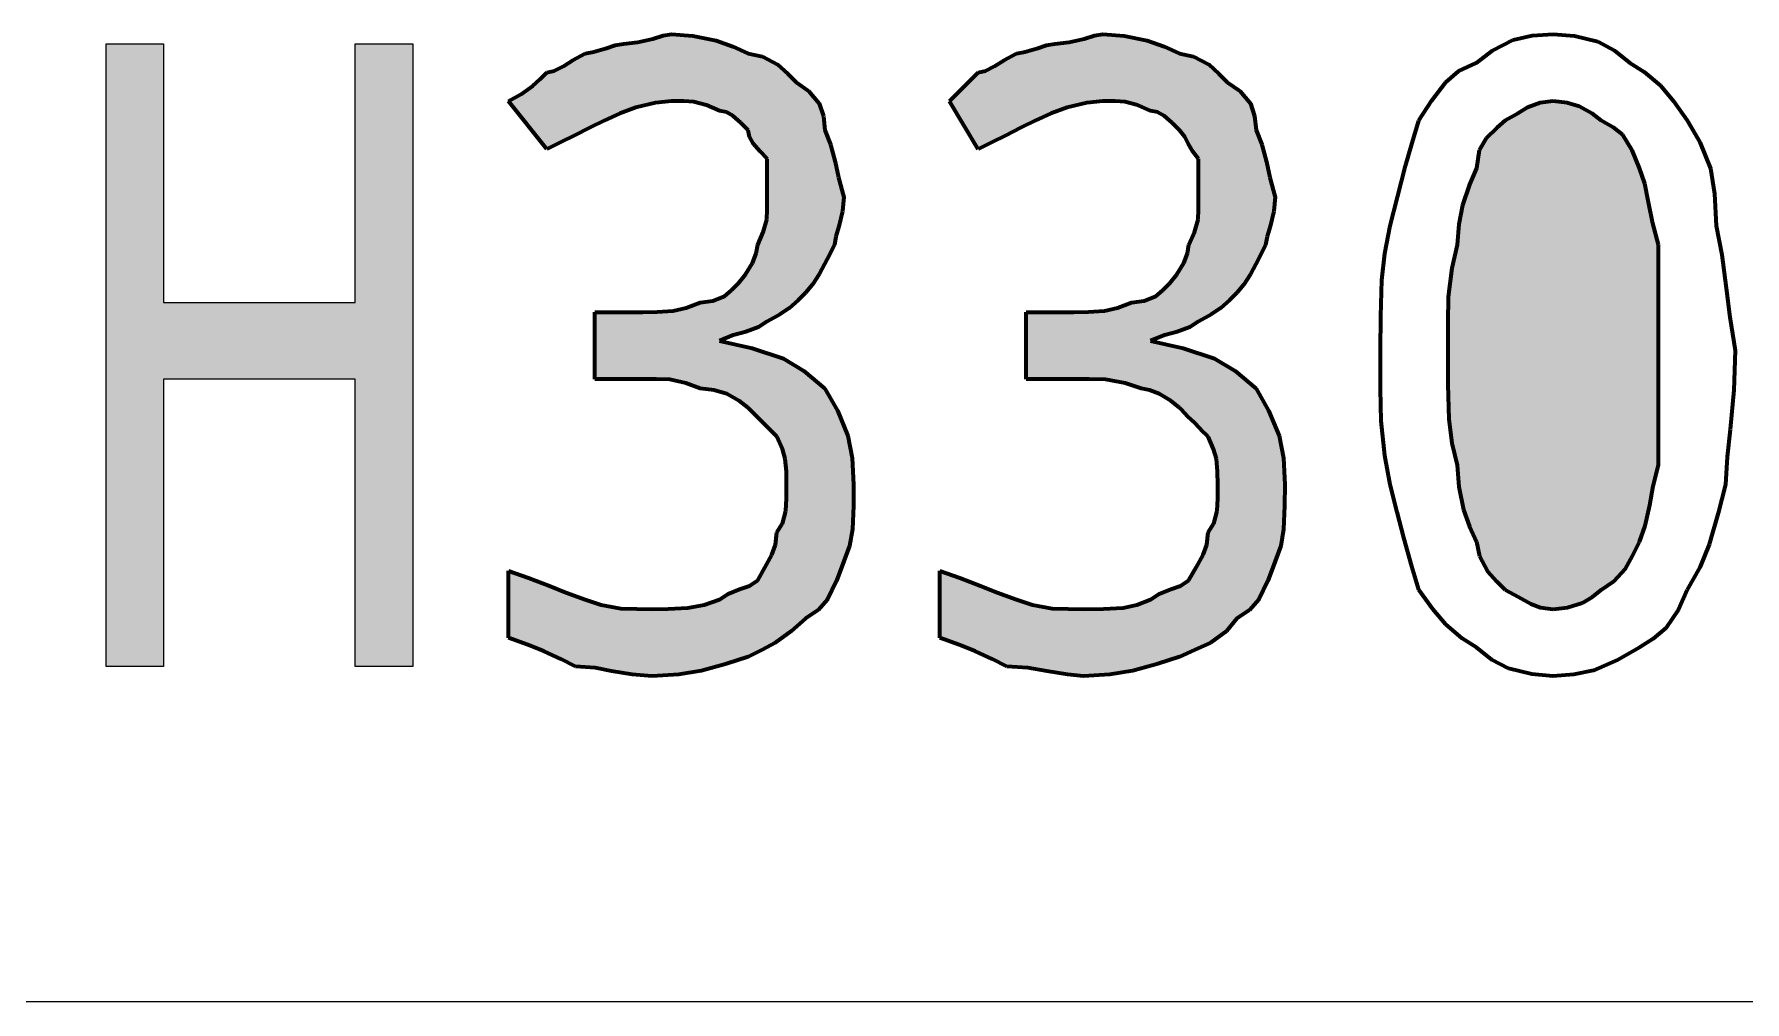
# Model space of a CAD drawing. Extents: x 457 to 4918, y -67 to 391.
# Drawn here: x 3588.83 to 3596.9, y -15.23 to -10.66 of the extents above; entities that cross this region are included whole.
import ezdxf

# ---------------------------------------------------------------- set-up
doc = ezdxf.new("R2010")
doc.units = 0
doc.header["$LTSCALE"] = 40
doc.header["$MEASUREMENT"] = 0
doc.layers.add('at_Entity', color=7, linetype='CONTINUOUS')
doc.layers.add('at_Solid', color=7, linetype='CONTINUOUS')

msp = doc.modelspace()

# ---------------------------------------------------------------- hatches: boundary and pattern name
at = {"layer": 'at_Solid'}
for points in [[(3590.615, -13.6478), (3590.3438, -13.6478), (3590.3438, -12.2917), (3589.4398, -12.2917), (3589.4398, -13.6478), (3589.1686, -13.6478), (3589.1686, -10.7097), (3589.4398, -10.7097), (3589.4398, -11.9301), (3590.3438, -11.9301), (3590.3438, -10.7097), (3590.615, -10.7097)], [(3592.6491, -11.4329), (3592.642, -11.5), (3592.6256, -11.5712), (3592.6106, -11.6194), (3592.6039, -11.6589), (3592.57, -11.726), (3592.5319, -11.7972), (3592.5011, -11.8454), (3592.4683, -11.8849), (3592.4337, -11.9188), (3592.3905, -11.9569), (3592.3463, -11.9877), (3592.2875, -12.0205), (3592.2458, -12.0473), (3592.1862, -12.0691), (3592.127, -12.0848), (3592.0615, -12.1109), (3592.2155, -12.1462), (3592.3632, -12.1944), (3592.4603, -12.2521), (3592.5587, -12.3369), (3592.618, -12.4393), (3592.6678, -12.5588), (3592.6875, -12.6646), (3592.6943, -12.7889), (3592.6936, -12.8899), (3592.6886, -12.9993), (3592.6752, -13.0783), (3592.6491, -13.1506), (3592.6145, -13.2438), (3592.5713, -13.3317), (3592.5271, -13.3822), (3592.4683, -13.4218), (3592.4005, -13.4818), (3592.3242, -13.5366), (3592.2626, -13.5698), (3592.1971, -13.6026), (3592.0947, -13.6358), (3591.9752, -13.6689), (3591.8694, -13.6862), (3591.7451, -13.693), (3591.6504, -13.6859), (3591.5524, -13.6695), (3591.4751, -13.6545), (3591.3835, -13.6478), (3591.315, -13.6139), (3591.2336, -13.5757), (3591.1586, -13.5449), (3591.0671, -13.5122), (3591.0671, -13.1958), (3591.1617, -13.2297), (3591.2597, -13.2678), (3591.337, -13.2986), (3591.4287, -13.3314), (3591.5035, -13.3575), (3591.5962, -13.3742), (3591.6728, -13.3765), (3591.7451, -13.3766), (3591.8199, -13.3759), (3591.9126, -13.3708), (3591.9892, -13.3574), (3592.0615, -13.3314), (3592.1025, -13.3045), (3592.157, -13.2828), (3592.2028, -13.267), (3592.2423, -13.241), (3592.2755, -13.1802), (3592.3086, -13.1204), (3592.326, -13.0738), (3592.3327, -13.0149), (3592.3588, -12.9733), (3592.3755, -12.9137), (3592.3779, -12.8545), (3592.3779, -12.7889), (3592.3772, -12.7282), (3592.3722, -12.6683), (3592.3587, -12.6218), (3592.3327, -12.5629), (3592.2988, -12.529), (3592.2607, -12.4909), (3592.2299, -12.4601), (3592.1971, -12.4273), (3592.1554, -12.3941), (3592.0958, -12.361), (3592.0366, -12.3437), (3591.9711, -12.3369), (3591.9033, -12.3108), (3591.827, -12.2941), (3591.7654, -12.2918), (3591.6999, -12.2917), (3591.4739, -12.2917), (3591.4739, -11.9753), (3591.6999, -11.9753), (3591.7677, -11.9746), (3591.844, -11.9696), (3591.9055, -11.9562), (3591.9711, -11.9301), (3592.0311, -11.9223), (3592.0859, -11.9009), (3592.1191, -11.8724), (3592.1519, -11.8397), (3592.1851, -11.7987), (3592.2182, -11.7442), (3592.2356, -11.6984), (3592.2423, -11.6589), (3592.2684, -11.5982), (3592.2851, -11.5383), (3592.2875, -11.4917), (3592.2875, -11.4329), (3592.2875, -11.3919), (3592.2875, -11.3374), (3592.2875, -11.2916), (3592.2875, -11.2521), (3592.2543, -11.2182), (3592.2212, -11.18), (3592.2038, -11.1493), (3592.1971, -11.1165), (3592.1632, -11.0833), (3592.1251, -11.0502), (3592.0943, -11.0328), (3592.0615, -11.0261), (3592.0007, -10.9999), (3591.9409, -10.9833), (3591.8943, -10.9809), (3591.8355, -10.9809), (3591.7606, -10.9886), (3591.6679, -11.0101), (3591.5913, -11.0385), (3591.5191, -11.0713), (3591.4513, -11.1052), (3591.375, -11.1433), (3591.3134, -11.1741), (3591.2479, -11.2069), (3591.0671, -10.9809), (3591.1271, -10.947), (3591.1819, -10.9088), (3591.215, -10.878), (3591.2479, -10.8453), (3591.2825, -10.8375), (3591.3256, -10.816), (3591.3698, -10.7876), (3591.4287, -10.7549), (3591.4696, -10.7478), (3591.5242, -10.7314), (3591.57, -10.7164), (3591.6095, -10.7097), (3591.6766, -10.7026), (3591.7478, -10.6862), (3591.796, -10.6712), (3591.8355, -10.6645), (3591.9365, -10.6722), (3592.0459, -10.6937), (3592.1248, -10.7221), (3592.1971, -10.7549), (3592.2642, -10.7697), (3592.3354, -10.8076), (3592.3836, -10.851), (3592.4231, -10.8905), (3592.4824, -10.9321), (3592.5322, -10.9917), (3592.5519, -11.051), (3592.5587, -11.1165), (3592.5855, -11.185), (3592.6073, -11.2663), (3592.623, -11.3413)], [(3594.6832, -11.4329), (3594.6761, -11.5), (3594.6597, -11.5712), (3594.6447, -11.6194), (3594.638, -11.6589), (3594.6041, -11.726), (3594.5659, -11.7972), (3594.5351, -11.8454), (3594.5024, -11.8849), (3594.4678, -11.9188), (3594.4246, -11.9569), (3594.3804, -11.9877), (3594.3216, -12.0205), (3594.2799, -12.0473), (3594.2203, -12.0691), (3594.1611, -12.0848), (3594.0956, -12.1109), (3594.2495, -12.1462), (3594.3973, -12.1944), (3594.4944, -12.2521), (3594.5928, -12.3369), (3594.6521, -12.4393), (3594.7019, -12.5588), (3594.7216, -12.6646), (3594.7284, -12.7889), (3594.7277, -12.8899), (3594.7226, -12.9993), (3594.7092, -13.0783), (3594.6832, -13.1506), (3594.6486, -13.2438), (3594.6054, -13.3317), (3594.5612, -13.3822), (3594.5024, -13.4218), (3594.4536, -13.4818), (3594.3776, -13.5366), (3594.3034, -13.5698), (3594.2312, -13.6026), (3594.1288, -13.6358), (3594.0093, -13.6689), (3593.9035, -13.6862), (3593.7791, -13.693), (3593.7036, -13.6859), (3593.6058, -13.6695), (3593.5158, -13.6545), (3593.4175, -13.6478), (3593.349, -13.6139), (3593.2677, -13.5757), (3593.1927, -13.5449), (3593.1011, -13.5122), (3593.1011, -13.1958), (3593.1958, -13.2297), (3593.2938, -13.2678), (3593.3711, -13.2986), (3593.4627, -13.3314), (3593.5376, -13.3575), (3593.6303, -13.3742), (3593.7069, -13.3765), (3593.7791, -13.3766), (3593.8731, -13.3759), (3593.966, -13.3708), (3594.03, -13.3574), (3594.0956, -13.3314), (3594.1365, -13.3045), (3594.1911, -13.2828), (3594.2369, -13.267), (3594.2764, -13.241), (3594.3096, -13.1802), (3594.3427, -13.1204), (3594.36, -13.0738), (3594.3668, -13.0149), (3594.3929, -12.9733), (3594.4096, -12.9137), (3594.4119, -12.8545), (3594.412, -12.7889), (3594.4113, -12.7282), (3594.4062, -12.6683), (3594.3928, -12.6218), (3594.3668, -12.5629), (3594.3329, -12.529), (3594.2947, -12.4909), (3594.2639, -12.4601), (3594.2312, -12.4273), (3594.1902, -12.3941), (3594.1356, -12.361), (3594.0898, -12.3437), (3594.0504, -12.3369), (3593.9755, -12.3108), (3593.8828, -12.2941), (3593.8062, -12.2918), (3593.7339, -12.2917), (3593.5079, -12.2917), (3593.5079, -11.9753), (3593.7339, -11.9753), (3593.8017, -11.9746), (3593.878, -11.9696), (3593.9396, -11.9562), (3594.0052, -11.9301), (3594.0652, -11.9223), (3594.12, -11.9009), (3594.1531, -11.8724), (3594.186, -11.8397), (3594.2192, -11.7987), (3594.2523, -11.7442), (3594.2696, -11.6984), (3594.2764, -11.6589), (3594.3025, -11.5982), (3594.3192, -11.5383), (3594.3215, -11.4917), (3594.3216, -11.4329), (3594.3216, -11.3919), (3594.3216, -11.3374), (3594.3216, -11.2916), (3594.3216, -11.2521), (3594.2947, -11.2182), (3594.273, -11.18), (3594.2572, -11.1493), (3594.2312, -11.1165), (3594.1973, -11.0833), (3594.1591, -11.0502), (3594.1283, -11.0328), (3594.0956, -11.0261), (3594.0348, -10.9999), (3593.975, -10.9833), (3593.9284, -10.9809), (3593.8696, -10.9809), (3593.7947, -10.9886), (3593.702, -11.0101), (3593.6254, -11.0385), (3593.5531, -11.0713), (3593.4853, -11.1052), (3593.4091, -11.1433), (3593.3475, -11.1741), (3593.2819, -11.2069), (3593.1463, -10.9809), (3593.1802, -10.947), (3593.2184, -10.9088), (3593.2492, -10.878), (3593.2819, -10.8453), (3593.3165, -10.8375), (3593.3597, -10.816), (3593.4039, -10.7876), (3593.4627, -10.7549), (3593.5037, -10.7478), (3593.5583, -10.7314), (3593.6041, -10.7164), (3593.6435, -10.7097), (3593.7106, -10.7026), (3593.7819, -10.6862), (3593.83, -10.6712), (3593.8696, -10.6645), (3593.9705, -10.6722), (3594.0799, -10.6937), (3594.1589, -10.7221), (3594.2312, -10.7549), (3594.2983, -10.7697), (3594.3695, -10.8076), (3594.4177, -10.851), (3594.4572, -10.8905), (3594.5165, -10.9321), (3594.5663, -10.9917), (3594.586, -11.051), (3594.5928, -11.1165), (3594.6196, -11.185), (3594.6413, -11.2663), (3594.6571, -11.3413)], [(3595.4968, -12.1561), (3595.4975, -12.3171), (3595.5025, -12.4814), (3595.516, -12.5934), (3595.542, -12.6985), (3595.5498, -12.7995), (3595.5712, -12.9089), (3595.5997, -12.9879), (3595.6324, -13.0601), (3595.6472, -13.1272), (3595.6851, -13.1985), (3595.7286, -13.2466), (3595.768, -13.2862), (3595.8288, -13.3194), (3595.8886, -13.3525), (3595.9352, -13.3698), (3595.994, -13.3766), (3596.0611, -13.3688), (3596.1324, -13.3473), (3596.1805, -13.3189), (3596.22, -13.2862), (3596.2801, -13.2445), (3596.3349, -13.1849), (3596.368, -13.1257), (3596.4008, -13.0601), (3596.4277, -12.9846), (3596.4494, -12.8868), (3596.4652, -12.7968), (3596.4912, -12.6985), (3596.4912, -12.5884), (3596.4912, -12.4475), (3596.4912, -12.3132), (3596.4912, -12.1561), (3596.4912, -12.0212), (3596.4912, -11.8737), (3596.4912, -11.764), (3596.4912, -11.6589), (3596.4644, -11.5579), (3596.4427, -11.4485), (3596.4269, -11.3696), (3596.4008, -11.2973), (3596.3662, -11.2111), (3596.3231, -11.1396), (3596.2789, -11.1041), (3596.22, -11.0713), (3596.1784, -11.0381), (3596.1188, -11.005), (3596.0595, -10.9876), (3595.994, -10.9809), (3595.9333, -10.9886), (3595.8734, -11.0101), (3595.8269, -11.0385), (3595.768, -11.0713), (3595.7278, -11.1066), (3595.6782, -11.1548), (3595.6458, -11.2124), (3595.6324, -11.2973), (3595.5992, -11.3729), (3595.5661, -11.4706), (3595.5487, -11.5606), (3595.542, -11.6589), (3595.5159, -11.7684), (3595.4992, -11.9042), (3595.4968, -12.0251)]]:
    msp.add_hatch(color=0, dxfattribs=at).paths.add_polyline_path(points)

# ---------------------------------------------------------------- linework, layer by layer
at = {"layer": 'at_Entity', "color": 0, "lineweight": 80}
for p, q in [((3591.5242, -10.7314), (3591.57, -10.7164)), ((3591.57, -10.7164), (3591.6095, -10.7097)), ((3591.6095, -10.7097), (3591.6766, -10.7026)), ((3591.6766, -10.7026), (3591.7478, -10.6862)), ((3591.7478, -10.6862), (3591.796, -10.6712)), ((3591.796, -10.6712), (3591.8355, -10.6645)), ((3591.8355, -10.6645), (3591.9365, -10.6722)), ((3591.9365, -10.6722), (3592.0459, -10.6937)), ((3592.0459, -10.6937), (3592.1248, -10.7221)), ((3592.1248, -10.7221), (3592.1971, -10.7549)), ((3593.5583, -10.7314), (3593.6041, -10.7164)), ((3593.6041, -10.7164), (3593.6435, -10.7097)), ((3593.6435, -10.7097), (3593.7106, -10.7026)), ((3593.7106, -10.7026), (3593.7819, -10.6862)), ((3593.7819, -10.6862), (3593.83, -10.6712)), ((3593.83, -10.6712), (3593.8696, -10.6645)), ((3593.8696, -10.6645), (3593.9705, -10.6722)), ((3593.9705, -10.6722), (3594.0799, -10.6937)), ((3594.0799, -10.6937), (3594.1589, -10.7221)), ((3594.1589, -10.7221), (3594.2312, -10.7549)), ((3595.708, -10.7407), (3595.8057, -10.6909)), ((3595.8057, -10.6909), (3595.8957, -10.6712)), ((3595.8957, -10.6712), (3595.994, -10.6645)), ((3595.994, -10.6645), (3596.095, -10.6729)), ((3596.095, -10.6729), (3596.2044, -10.6994)), ((3596.2044, -10.6994), (3596.2834, -10.7413)), ((3591.3256, -10.816), (3591.3698, -10.7876)), ((3591.3698, -10.7876), (3591.4287, -10.7549)), ((3591.4287, -10.7549), (3591.4696, -10.7478)), ((3591.4696, -10.7478), (3591.5242, -10.7314)), ((3592.1971, -10.7549), (3592.2642, -10.7697)), ((3592.2642, -10.7697), (3592.3354, -10.8076)), ((3592.3354, -10.8076), (3592.3836, -10.851)), ((3593.3597, -10.816), (3593.4039, -10.7876)), ((3593.4039, -10.7876), (3593.4627, -10.7549)), ((3593.4627, -10.7549), (3593.5037, -10.7478)), ((3593.5037, -10.7478), (3593.5583, -10.7314)), ((3594.2312, -10.7549), (3594.2983, -10.7697)), ((3594.2983, -10.7697), (3594.3695, -10.8076)), ((3594.3695, -10.8076), (3594.4177, -10.851)), ((3595.5475, -10.8396), (3595.6324, -10.8001)), ((3595.6324, -10.8001), (3595.708, -10.7407)), ((3596.2834, -10.7413), (3596.3556, -10.8001)), ((3596.3556, -10.8001), (3596.4234, -10.8424)), ((3591.1819, -10.9088), (3591.215, -10.878)), ((3591.215, -10.878), (3591.2479, -10.8453)), ((3591.2479, -10.8453), (3591.2825, -10.8375)), ((3591.2825, -10.8375), (3591.3256, -10.816)), ((3592.3836, -10.851), (3592.4231, -10.8905)), ((3592.4231, -10.8905), (3592.4824, -10.9321)), ((3593.2184, -10.9088), (3593.2492, -10.878)), ((3593.2492, -10.878), (3593.2819, -10.8453)), ((3593.2819, -10.8453), (3593.3165, -10.8375)), ((3593.3165, -10.8375), (3593.3597, -10.816)), ((3594.4177, -10.851), (3594.4572, -10.8905)), ((3594.4572, -10.8905), (3594.5165, -10.9321)), ((3595.4226, -10.978), (3595.4875, -10.8901)), ((3595.4875, -10.8901), (3595.5475, -10.8396)), ((3596.4234, -10.8424), (3596.4997, -10.9071)), ((3591.0671, -10.9809), (3591.1271, -10.947)), ((3591.1271, -10.947), (3591.1819, -10.9088)), ((3592.4824, -10.9321), (3592.5322, -10.9917)), ((3593.1463, -10.9809), (3593.1802, -10.947)), ((3593.1802, -10.947), (3593.2184, -10.9088)), ((3594.5165, -10.9321), (3594.5663, -10.9917)), ((3596.4997, -10.9071), (3596.5613, -10.9797)), ((3591.2479, -11.2069), (3591.0671, -10.9809)), ((3591.5913, -11.0385), (3591.5191, -11.0713)), ((3591.6679, -11.0101), (3591.5913, -11.0385)), ((3591.7606, -10.9886), (3591.6679, -11.0101)), ((3591.8355, -10.9809), (3591.7606, -10.9886)), ((3591.8943, -10.9809), (3591.8355, -10.9809)), ((3591.9409, -10.9833), (3591.8943, -10.9809)), ((3592.0007, -10.9999), (3591.9409, -10.9833)), ((3592.0615, -11.0261), (3592.0007, -10.9999)), ((3592.0943, -11.0328), (3592.0615, -11.0261)), ((3592.1251, -11.0502), (3592.0943, -11.0328)), ((3592.1632, -11.0833), (3592.1251, -11.0502)), ((3592.5322, -10.9917), (3592.5519, -11.051)), ((3592.5519, -11.051), (3592.5587, -11.1165)), ((3593.2819, -11.2069), (3593.1463, -10.9809)), ((3593.6254, -11.0385), (3593.5531, -11.0713)), ((3593.702, -11.0101), (3593.6254, -11.0385)), ((3593.7947, -10.9886), (3593.702, -11.0101)), ((3593.8696, -10.9809), (3593.7947, -10.9886)), ((3593.9284, -10.9809), (3593.8696, -10.9809)), ((3593.975, -10.9833), (3593.9284, -10.9809)), ((3594.0348, -10.9999), (3593.975, -10.9833)), ((3594.0956, -11.0261), (3594.0348, -10.9999)), ((3594.1283, -11.0328), (3594.0956, -11.0261)), ((3594.1591, -11.0502), (3594.1283, -11.0328)), ((3594.1973, -11.0833), (3594.1591, -11.0502)), ((3594.5663, -10.9917), (3594.586, -11.051)), ((3594.586, -11.051), (3594.5928, -11.1165)), ((3595.3612, -11.0713), (3595.4226, -10.978)), ((3595.8269, -11.0385), (3595.768, -11.0713)), ((3595.8734, -11.0101), (3595.8269, -11.0385)), ((3595.9333, -10.9886), (3595.8734, -11.0101)), ((3595.994, -10.9809), (3595.9333, -10.9886)), ((3596.0595, -10.9876), (3595.994, -10.9809)), ((3596.1188, -11.005), (3596.0595, -10.9876)), ((3596.1784, -11.0381), (3596.1188, -11.005)), ((3596.22, -11.0713), (3596.1784, -11.0381)), ((3596.5613, -10.9797), (3596.6268, -11.0713)), ((3591.4513, -11.1052), (3591.375, -11.1433)), ((3591.5191, -11.0713), (3591.4513, -11.1052)), ((3592.1971, -11.1165), (3592.1632, -11.0833)), ((3592.2038, -11.1493), (3592.1971, -11.1165)), ((3592.5587, -11.1165), (3592.5855, -11.185)), ((3593.4853, -11.1052), (3593.4091, -11.1433)), ((3593.5531, -11.0713), (3593.4853, -11.1052)), ((3594.2312, -11.1165), (3594.1973, -11.0833)), ((3594.2572, -11.1493), (3594.2312, -11.1165)), ((3594.5928, -11.1165), (3594.6196, -11.185)), ((3595.3284, -11.1763), (3595.3612, -11.0713)), ((3595.7278, -11.1066), (3595.6782, -11.1548)), ((3595.768, -11.0713), (3595.7278, -11.1066)), ((3596.2789, -11.1041), (3596.22, -11.0713)), ((3596.3231, -11.1396), (3596.2789, -11.1041)), ((3596.6268, -11.0713), (3596.6862, -11.1744)), ((3591.3134, -11.1741), (3591.2479, -11.2069)), ((3591.375, -11.1433), (3591.3134, -11.1741)), ((3592.2212, -11.18), (3592.2038, -11.1493)), ((3592.2543, -11.2182), (3592.2212, -11.18)), ((3592.5855, -11.185), (3592.6073, -11.2663)), ((3593.3475, -11.1741), (3593.2819, -11.2069)), ((3593.4091, -11.1433), (3593.3475, -11.1741)), ((3594.273, -11.18), (3594.2572, -11.1493)), ((3594.2947, -11.2182), (3594.273, -11.18)), ((3594.6196, -11.185), (3594.6413, -11.2663)), ((3595.2976, -11.2861), (3595.3284, -11.1763)), ((3595.6458, -11.2124), (3595.6324, -11.2973)), ((3595.6782, -11.1548), (3595.6458, -11.2124)), ((3596.3662, -11.2111), (3596.3231, -11.1396)), ((3596.4008, -11.2973), (3596.3662, -11.2111)), ((3596.6862, -11.1744), (3596.736, -11.2989)), ((3592.2875, -11.2521), (3592.2543, -11.2182)), ((3592.2875, -11.2916), (3592.2875, -11.2521)), ((3592.2875, -11.3374), (3592.2875, -11.2916)), ((3592.6073, -11.2663), (3592.623, -11.3413)), ((3594.3216, -11.2521), (3594.2947, -11.2182)), ((3594.3216, -11.2916), (3594.3216, -11.2521)), ((3594.3216, -11.3374), (3594.3216, -11.2916)), ((3594.6413, -11.2663), (3594.6571, -11.3413)), ((3595.2595, -11.4336), (3595.2976, -11.2861)), ((3592.2875, -11.3919), (3592.2875, -11.3374)), ((3592.623, -11.3413), (3592.6491, -11.4329)), ((3594.3216, -11.3919), (3594.3216, -11.3374)), ((3594.6571, -11.3413), (3594.6832, -11.4329)), ((3595.5992, -11.3729), (3595.5661, -11.4706)), ((3595.6324, -11.2973), (3595.5992, -11.3729)), ((3596.4269, -11.3696), (3596.4008, -11.2973)), ((3596.4427, -11.4485), (3596.4269, -11.3696)), ((3596.736, -11.2989), (3596.7557, -11.4181)), ((3592.2875, -11.4329), (3592.2875, -11.3919)), ((3592.2875, -11.4917), (3592.2875, -11.4329)), ((3592.6491, -11.4329), (3592.642, -11.5)), ((3594.3215, -11.4917), (3594.3216, -11.4329)), ((3594.3216, -11.4329), (3594.3216, -11.3919)), ((3594.6832, -11.4329), (3594.6761, -11.5)), ((3595.2256, -11.5685), (3595.2595, -11.4336)), ((3596.4644, -11.5579), (3596.4427, -11.4485)), ((3596.7557, -11.4181), (3596.7625, -11.5685)), ((3592.2851, -11.5383), (3592.2875, -11.4917)), ((3592.642, -11.5), (3592.6256, -11.5712)), ((3594.3192, -11.5383), (3594.3215, -11.4917)), ((3594.6761, -11.5), (3594.6597, -11.5712)), ((3595.5661, -11.4706), (3595.5487, -11.5606)), ((3592.2423, -11.6589), (3592.2684, -11.5982)), ((3592.2684, -11.5982), (3592.2851, -11.5383)), ((3592.6256, -11.5712), (3592.6106, -11.6194)), ((3594.2764, -11.6589), (3594.3025, -11.5982)), ((3594.3025, -11.5982), (3594.3192, -11.5383)), ((3594.6597, -11.5712), (3594.6447, -11.6194)), ((3595.1996, -11.6996), (3595.2256, -11.5685)), ((3595.5487, -11.5606), (3595.542, -11.6589)), ((3596.4912, -11.6589), (3596.4644, -11.5579)), ((3596.7625, -11.5685), (3596.7893, -11.7048)), ((3592.2182, -11.7442), (3592.2356, -11.6984)), ((3592.2356, -11.6984), (3592.2423, -11.6589)), ((3592.6039, -11.6589), (3592.57, -11.726)), ((3592.6106, -11.6194), (3592.6039, -11.6589)), ((3594.2523, -11.7442), (3594.2696, -11.6984)), ((3594.2696, -11.6984), (3594.2764, -11.6589)), ((3594.638, -11.6589), (3594.6041, -11.726)), ((3594.6447, -11.6194), (3594.638, -11.6589)), ((3595.542, -11.6589), (3595.5159, -11.7684)), ((3596.4912, -11.764), (3596.4912, -11.6589)), ((3592.1851, -11.7987), (3592.2182, -11.7442)), ((3592.57, -11.726), (3592.5319, -11.7972)), ((3594.2192, -11.7987), (3594.2523, -11.7442)), ((3594.6041, -11.726), (3594.5659, -11.7972)), ((3595.1861, -11.8251), (3595.1996, -11.6996)), ((3595.5159, -11.7684), (3595.4992, -11.9042)), ((3596.4912, -11.8737), (3596.4912, -11.764)), ((3596.7893, -11.7048), (3596.811, -11.8624)), ((3592.1191, -11.8724), (3592.1519, -11.8397)), ((3592.1519, -11.8397), (3592.1851, -11.7987)), ((3592.5011, -11.8454), (3592.4683, -11.8849)), ((3592.5319, -11.7972), (3592.5011, -11.8454)), ((3594.1531, -11.8724), (3594.186, -11.8397)), ((3594.186, -11.8397), (3594.2192, -11.7987)), ((3594.5351, -11.8454), (3594.5024, -11.8849)), ((3594.5659, -11.7972), (3594.5351, -11.8454)), ((3595.1811, -11.9944), (3595.1861, -11.8251)), ((3591.9055, -11.9562), (3591.9711, -11.9301)), ((3591.9711, -11.9301), (3592.0311, -11.9223)), ((3592.0311, -11.9223), (3592.0859, -11.9009)), ((3592.0859, -11.9009), (3592.1191, -11.8724)), ((3592.4337, -11.9188), (3592.3905, -11.9569)), ((3592.4683, -11.8849), (3592.4337, -11.9188)), ((3593.9396, -11.9562), (3594.0052, -11.9301)), ((3594.0052, -11.9301), (3594.0652, -11.9223)), ((3594.0652, -11.9223), (3594.12, -11.9009)), ((3594.12, -11.9009), (3594.1531, -11.8724)), ((3594.4678, -11.9188), (3594.4246, -11.9569)), ((3594.5024, -11.8849), (3594.4678, -11.9188)), ((3595.4992, -11.9042), (3595.4968, -12.0251)), ((3596.4912, -12.0212), (3596.4912, -11.8737)), ((3596.811, -11.8624), (3596.8268, -11.999)), ((3591.4739, -12.2917), (3591.4739, -11.9753)), ((3591.4739, -11.9753), (3591.6999, -11.9753)), ((3591.6999, -11.9753), (3591.7677, -11.9746)), ((3591.7677, -11.9746), (3591.844, -11.9696)), ((3591.844, -11.9696), (3591.9055, -11.9562)), ((3592.2875, -12.0205), (3592.2458, -12.0473)), ((3592.3463, -11.9877), (3592.2875, -12.0205)), ((3592.3905, -11.9569), (3592.3463, -11.9877)), ((3593.5079, -12.2917), (3593.5079, -11.9753)), ((3593.5079, -11.9753), (3593.7339, -11.9753)), ((3593.7339, -11.9753), (3593.8017, -11.9746)), ((3593.8017, -11.9746), (3593.878, -11.9696)), ((3593.878, -11.9696), (3593.9396, -11.9562)), ((3594.3216, -12.0205), (3594.2799, -12.0473)), ((3594.3804, -11.9877), (3594.3216, -12.0205)), ((3594.4246, -11.9569), (3594.3804, -11.9877)), ((3595.1804, -12.1561), (3595.1811, -11.9944)), ((3596.4912, -12.1561), (3596.4912, -12.0212)), ((3596.8268, -11.999), (3596.8529, -12.1561)), ((3592.127, -12.0848), (3592.0615, -12.1109)), ((3592.1862, -12.0691), (3592.127, -12.0848)), ((3592.2458, -12.0473), (3592.1862, -12.0691)), ((3594.1611, -12.0848), (3594.0956, -12.1109)), ((3594.2203, -12.0691), (3594.1611, -12.0848)), ((3594.2799, -12.0473), (3594.2203, -12.0691)), ((3595.4968, -12.0251), (3595.4968, -12.1561)), ((3592.0615, -12.1109), (3592.2155, -12.1462)), ((3592.2155, -12.1462), (3592.3632, -12.1944)), ((3594.0956, -12.1109), (3594.2495, -12.1462)), ((3594.2495, -12.1462), (3594.3973, -12.1944)), ((3595.1804, -12.3393), (3595.1804, -12.1561)), ((3595.4968, -12.1561), (3595.4975, -12.3171)), ((3596.4912, -12.3132), (3596.4912, -12.1561)), ((3596.8529, -12.1561), (3596.8458, -12.344)), ((3592.3632, -12.1944), (3592.4603, -12.2521)), ((3592.4603, -12.2521), (3592.5587, -12.3369)), ((3594.3973, -12.1944), (3594.4944, -12.2521)), ((3594.4944, -12.2521), (3594.5928, -12.3369)), ((3591.6999, -12.2917), (3591.4739, -12.2917)), ((3591.7654, -12.2918), (3591.6999, -12.2917)), ((3591.827, -12.2941), (3591.7654, -12.2918)), ((3591.9033, -12.3108), (3591.827, -12.2941)), ((3591.9711, -12.3369), (3591.9033, -12.3108)), ((3592.0366, -12.3437), (3591.9711, -12.3369)), ((3592.0958, -12.361), (3592.0366, -12.3437)), ((3592.5587, -12.3369), (3592.618, -12.4393)), ((3593.7339, -12.2917), (3593.5079, -12.2917)), ((3593.8062, -12.2918), (3593.7339, -12.2917)), ((3593.8828, -12.2941), (3593.8062, -12.2918)), ((3593.9755, -12.3108), (3593.8828, -12.2941)), ((3594.0504, -12.3369), (3593.9755, -12.3108)), ((3594.0898, -12.3437), (3594.0504, -12.3369)), ((3594.1356, -12.361), (3594.0898, -12.3437)), ((3594.5928, -12.3369), (3594.6521, -12.4393)), ((3595.1828, -12.4893), (3595.1804, -12.3393)), ((3595.4975, -12.3171), (3595.5025, -12.4814)), ((3596.4912, -12.4475), (3596.4912, -12.3132)), ((3596.8458, -12.344), (3596.8294, -12.5299)), ((3592.1554, -12.3941), (3592.0958, -12.361)), ((3592.1971, -12.4273), (3592.1554, -12.3941)), ((3594.1902, -12.3941), (3594.1356, -12.361)), ((3594.2312, -12.4273), (3594.1902, -12.3941)), ((3592.2299, -12.4601), (3592.1971, -12.4273)), ((3592.2607, -12.4909), (3592.2299, -12.4601)), ((3592.2988, -12.529), (3592.2607, -12.4909)), ((3592.618, -12.4393), (3592.6678, -12.5588)), ((3594.2639, -12.4601), (3594.2312, -12.4273)), ((3594.2947, -12.4909), (3594.2639, -12.4601)), ((3594.3329, -12.529), (3594.2947, -12.4909)), ((3594.6521, -12.4393), (3594.7019, -12.5588)), ((3595.1995, -12.6519), (3595.1828, -12.4893)), ((3595.5025, -12.4814), (3595.516, -12.5934)), ((3596.4912, -12.5884), (3596.4912, -12.4475)), ((3592.3327, -12.5629), (3592.2988, -12.529)), ((3592.3587, -12.6218), (3592.3327, -12.5629)), ((3592.6678, -12.5588), (3592.6875, -12.6646)), ((3594.3668, -12.5629), (3594.3329, -12.529)), ((3594.3928, -12.6218), (3594.3668, -12.5629)), ((3594.7019, -12.5588), (3594.7216, -12.6646)), ((3596.8294, -12.5299), (3596.8144, -12.6578)), ((3592.3722, -12.6683), (3592.3587, -12.6218)), ((3592.6875, -12.6646), (3592.6943, -12.7889)), ((3594.4062, -12.6683), (3594.3928, -12.6218)), ((3594.7216, -12.6646), (3594.7284, -12.7889)), ((3595.2256, -12.7889), (3595.1995, -12.6519)), ((3595.516, -12.5934), (3595.542, -12.6985)), ((3596.4912, -12.6985), (3596.4912, -12.5884)), ((3596.8144, -12.6578), (3596.8077, -12.7889)), ((3592.3772, -12.7282), (3592.3722, -12.6683)), ((3592.3779, -12.7889), (3592.3772, -12.7282)), ((3594.4113, -12.7282), (3594.4062, -12.6683)), ((3594.412, -12.7889), (3594.4113, -12.7282)), ((3595.542, -12.6985), (3595.5498, -12.7995)), ((3596.4652, -12.7968), (3596.4912, -12.6985)), ((3592.3779, -12.8545), (3592.3779, -12.7889)), ((3592.6943, -12.7889), (3592.6936, -12.8899)), ((3594.4119, -12.8545), (3594.412, -12.7889)), ((3594.7284, -12.7889), (3594.7277, -12.8899)), ((3595.2584, -12.92), (3595.2256, -12.7889)), ((3595.5498, -12.7995), (3595.5712, -12.9089)), ((3596.4494, -12.8868), (3596.4652, -12.7968)), ((3596.8077, -12.7889), (3596.773, -12.9238)), ((3592.3755, -12.9137), (3592.3779, -12.8545)), ((3592.6936, -12.8899), (3592.6886, -12.9993)), ((3594.4096, -12.9137), (3594.4119, -12.8545)), ((3594.7277, -12.8899), (3594.7226, -12.9993)), ((3595.5712, -12.9089), (3595.5997, -12.9879)), ((3596.4277, -12.9846), (3596.4494, -12.8868)), ((3592.3327, -13.0149), (3592.3588, -12.9733)), ((3592.3588, -12.9733), (3592.3755, -12.9137)), ((3594.3668, -13.0149), (3594.3929, -12.9733)), ((3594.3929, -12.9733), (3594.4096, -12.9137)), ((3595.2892, -13.0408), (3595.2584, -12.92)), ((3595.5997, -12.9879), (3595.6324, -13.0601)), ((3596.4008, -13.0601), (3596.4277, -12.9846)), ((3596.773, -12.9238), (3596.7299, -13.0714)), ((3592.326, -13.0738), (3592.3327, -13.0149)), ((3592.6886, -12.9993), (3592.6752, -13.0783)), ((3594.36, -13.0738), (3594.3668, -13.0149)), ((3594.7226, -12.9993), (3594.7092, -13.0783)), ((3595.3273, -13.1767), (3595.2892, -13.0408)), ((3595.6324, -13.0601), (3595.6472, -13.1272)), ((3596.368, -13.1257), (3596.4008, -13.0601)), ((3592.2755, -13.1802), (3592.3086, -13.1204)), ((3592.3086, -13.1204), (3592.326, -13.0738)), ((3592.6491, -13.1506), (3592.6145, -13.2438)), ((3592.6752, -13.0783), (3592.6491, -13.1506)), ((3594.3096, -13.1802), (3594.3427, -13.1204)), ((3594.3427, -13.1204), (3594.36, -13.0738)), ((3594.6832, -13.1506), (3594.6486, -13.2438)), ((3594.7092, -13.0783), (3594.6832, -13.1506)), ((3595.6472, -13.1272), (3595.6851, -13.1985)), ((3596.3349, -13.1849), (3596.368, -13.1257)), ((3596.7299, -13.0714), (3596.6857, -13.1811)), ((3591.0671, -13.5122), (3591.0671, -13.1958)), ((3591.0671, -13.1958), (3591.1617, -13.2297)), ((3591.1617, -13.2297), (3591.2597, -13.2678)), ((3592.2423, -13.241), (3592.2755, -13.1802)), ((3593.1011, -13.5122), (3593.1011, -13.1958)), ((3593.1011, -13.1958), (3593.1958, -13.2297)), ((3593.1958, -13.2297), (3593.2938, -13.2678)), ((3594.2764, -13.241), (3594.3096, -13.1802)), ((3595.3612, -13.2862), (3595.3273, -13.1767)), ((3595.6851, -13.1985), (3595.7286, -13.2466)), ((3596.2801, -13.2445), (3596.3349, -13.1849)), ((3596.6857, -13.1811), (3596.6268, -13.2862)), ((3591.2597, -13.2678), (3591.337, -13.2986)), ((3591.337, -13.2986), (3591.4287, -13.3314)), ((3592.0615, -13.3314), (3592.1025, -13.3045)), ((3592.1025, -13.3045), (3592.157, -13.2828)), ((3592.157, -13.2828), (3592.2028, -13.267)), ((3592.2028, -13.267), (3592.2423, -13.241)), ((3592.6145, -13.2438), (3592.5713, -13.3317)), ((3593.2938, -13.2678), (3593.3711, -13.2986)), ((3593.3711, -13.2986), (3593.4627, -13.3314)), ((3594.0956, -13.3314), (3594.1365, -13.3045)), ((3594.1365, -13.3045), (3594.1911, -13.2828)), ((3594.1911, -13.2828), (3594.2369, -13.267)), ((3594.2369, -13.267), (3594.2764, -13.241)), ((3594.6486, -13.2438), (3594.6054, -13.3317)), ((3595.4268, -13.3777), (3595.3612, -13.2862)), ((3595.7286, -13.2466), (3595.768, -13.2862)), ((3595.768, -13.2862), (3595.8288, -13.3194)), ((3596.1805, -13.3189), (3596.22, -13.2862)), ((3596.22, -13.2862), (3596.2801, -13.2445)), ((3596.6268, -13.2862), (3596.5852, -13.3794)), ((3591.4287, -13.3314), (3591.5035, -13.3575)), ((3591.5035, -13.3575), (3591.5962, -13.3742)), ((3591.5962, -13.3742), (3591.6728, -13.3765)), ((3591.6728, -13.3765), (3591.7451, -13.3766)), ((3591.7451, -13.3766), (3591.8199, -13.3759)), ((3591.8199, -13.3759), (3591.9126, -13.3708)), ((3591.9126, -13.3708), (3591.9892, -13.3574)), ((3591.9892, -13.3574), (3592.0615, -13.3314)), ((3592.5271, -13.3822), (3592.4683, -13.4218)), ((3592.5713, -13.3317), (3592.5271, -13.3822)), ((3593.4627, -13.3314), (3593.5376, -13.3575)), ((3593.5376, -13.3575), (3593.6303, -13.3742)), ((3593.6303, -13.3742), (3593.7069, -13.3765)), ((3593.7069, -13.3765), (3593.7791, -13.3766)), ((3593.7791, -13.3766), (3593.8731, -13.3759)), ((3593.8731, -13.3759), (3593.966, -13.3708)), ((3593.966, -13.3708), (3594.03, -13.3574)), ((3594.03, -13.3574), (3594.0956, -13.3314)), ((3594.5612, -13.3822), (3594.5024, -13.4218)), ((3594.6054, -13.3317), (3594.5612, -13.3822)), ((3595.4883, -13.4504), (3595.4268, -13.3777)), ((3595.8288, -13.3194), (3595.8886, -13.3525)), ((3595.8886, -13.3525), (3595.9352, -13.3698)), ((3595.9352, -13.3698), (3595.994, -13.3766)), ((3595.994, -13.3766), (3596.0611, -13.3688)), ((3596.0611, -13.3688), (3596.1324, -13.3473)), ((3596.1324, -13.3473), (3596.1805, -13.3189)), ((3596.5852, -13.3794), (3596.5256, -13.4673)), ((3592.4683, -13.4218), (3592.4005, -13.4818)), ((3594.5024, -13.4218), (3594.4536, -13.4818)), ((3595.5646, -13.515), (3595.4883, -13.4504)), ((3596.5256, -13.4673), (3596.4664, -13.5178)), ((3591.1586, -13.5449), (3591.0671, -13.5122)), ((3591.2336, -13.5757), (3591.1586, -13.5449)), ((3592.3242, -13.5366), (3592.2626, -13.5698)), ((3592.4005, -13.4818), (3592.3242, -13.5366)), ((3593.1927, -13.5449), (3593.1011, -13.5122)), ((3593.2677, -13.5757), (3593.1927, -13.5449)), ((3594.3776, -13.5366), (3594.3034, -13.5698)), ((3594.4536, -13.4818), (3594.3776, -13.5366)), ((3595.6324, -13.5574), (3595.5646, -13.515)), ((3596.4664, -13.5178), (3596.4008, -13.5574)), ((3591.315, -13.6139), (3591.2336, -13.5757)), ((3591.3835, -13.6478), (3591.315, -13.6139)), ((3592.1971, -13.6026), (3592.0947, -13.6358)), ((3592.2626, -13.5698), (3592.1971, -13.6026)), ((3593.349, -13.6139), (3593.2677, -13.5757)), ((3593.4175, -13.6478), (3593.349, -13.6139)), ((3594.2312, -13.6026), (3594.1288, -13.6358)), ((3594.3034, -13.5698), (3594.2312, -13.6026)), ((3595.7047, -13.6161), (3595.6324, -13.5574)), ((3595.7836, -13.658), (3595.7047, -13.6161)), ((3596.2991, -13.6167), (3596.1847, -13.6665)), ((3596.4008, -13.5574), (3596.2991, -13.6167)), ((3591.4751, -13.6545), (3591.3835, -13.6478)), ((3591.5524, -13.6695), (3591.4751, -13.6545)), ((3591.6504, -13.6859), (3591.5524, -13.6695)), ((3591.7451, -13.693), (3591.6504, -13.6859)), ((3591.8694, -13.6862), (3591.7451, -13.693)), ((3591.9752, -13.6689), (3591.8694, -13.6862)), ((3592.0947, -13.6358), (3591.9752, -13.6689)), ((3593.5158, -13.6545), (3593.4175, -13.6478)), ((3593.6058, -13.6695), (3593.5158, -13.6545)), ((3593.7036, -13.6859), (3593.6058, -13.6695)), ((3593.7791, -13.693), (3593.7036, -13.6859)), ((3593.9035, -13.6862), (3593.7791, -13.693)), ((3594.0093, -13.6689), (3593.9035, -13.6862)), ((3594.1288, -13.6358), (3594.0093, -13.6689)), ((3595.893, -13.6845), (3595.7836, -13.658)), ((3595.994, -13.693), (3595.893, -13.6845)), ((3596.0924, -13.6862), (3595.994, -13.693)), ((3596.1847, -13.6665), (3596.0924, -13.6862))]:
    msp.add_line(p, q, dxfattribs=at)
at = {"layer": 'at_Entity', "color": 0}
for points in [[(3590.615, -13.6478), (3590.3438, -13.6478), (3590.3438, -12.2917), (3589.4398, -12.2917), (3589.4398, -13.6478), (3589.1686, -13.6478), (3589.1686, -10.7097), (3589.4398, -10.7097), (3589.4398, -11.9301), (3590.3438, -11.9301), (3590.3438, -10.7097), (3590.615, -10.7097), (3590.615, -13.6478), (3590.615, -13.6478)], [(3654.9369, -15.2298), (3474.8989, -15.2298)]]:
    msp.add_lwpolyline(points, dxfattribs=at)

doc.saveas('drawing.dxf')
